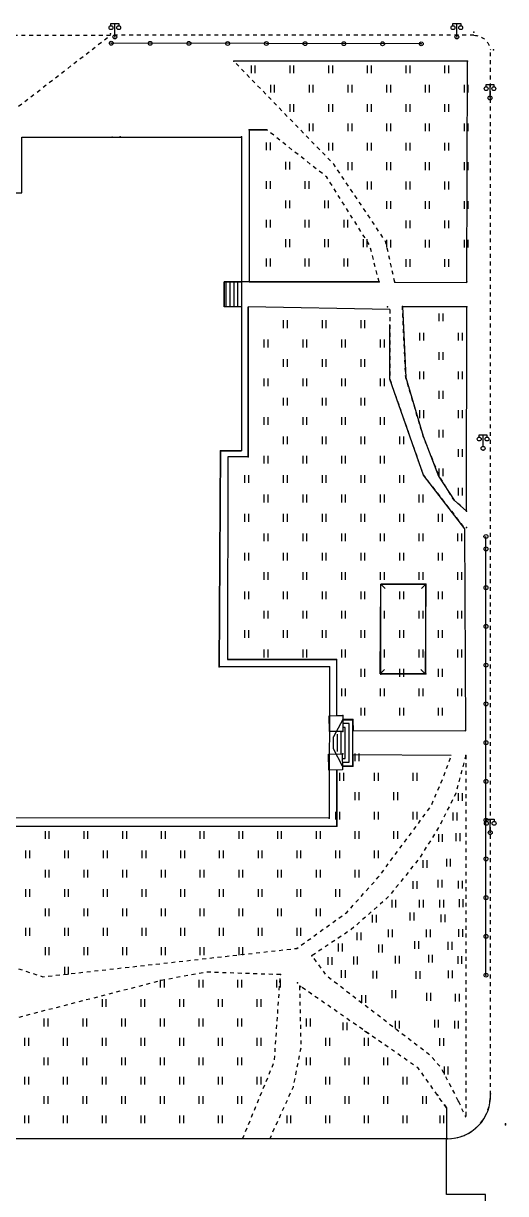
# Model space of a CAD drawing. Extents: x -992 to 2561, y -723 to 1492.
# Drawn here: x 2312.3 to 2374.5, y 817.7 to 968.7 of the extents above; entities that cross this region are included whole.
import ezdxf

# ---------------------------------------------------------------- set-up
doc = ezdxf.new("R2010")
doc.units = 0
doc.header["$LTSCALE"] = 0.5
doc.header["$PDSIZE"] = 0.2
doc.linetypes.add('X6', pattern=[2, 1, -1])
doc.layers.get('0').update_dxf_attribs({"linetype": 'CONTINUOUS'})
doc.layers.add('ASSIST', color=7, linetype='CONTINUOUS', plot=False)
for name, color, linetype in [('DLDW', 11, 'CONTINUOUS'), ('DLSS', 4, 'CONTINUOUS'), ('JMD', 6, 'CONTINUOUS'), ('ZBTZ', 3, 'CONTINUOUS'), ('ZDH', 1, 'CONTINUOUS')]:
    doc.layers.add(name, color=color, linetype=linetype)

# ---------------------------------------------------------------- blocks, each defined once
blk = doc.blocks.new('gc097')
for p, q in [((-1, 2.9), (-1, 3.5)), ((-1, 3.5), (1, 3.5)), ((0, 0.5), (0, 3.5)), ((1, 3.5), (1, 2.9))]:
    blk.add_line(p, q)
for centre in [(-1, 2.4), (0, 0), (1, 2.4)]:
    blk.add_circle(centre, 0.5)
blk = doc.blocks.new('gc170')
at = {"linetype": 'Continuous'}
blk.add_circle((0, 0), 0.5, dxfattribs=at)
blk = doc.blocks.new('gc121')
for p, q in [((-0.5, -1), (-0.5, 1)), ((0.5, -1), (0.5, 1))]:
    blk.add_line(p, q)

msp = doc.modelspace()

# ---------------------------------------------------------------- linework, layer by layer
at = {"linetype": 'Continuous'}
for p, q in [((2341.44, 954.97, 0.27), (2341.44, 935.34, 0.27)), ((2358.22, 935.34, 0.27), (2338.22, 935.34, 0.27)), ((2338.22, 935.34, 0.27), (2338.22, 932.14, 0.27)), ((2341.33, 912.75, 0.3), (2341.33, 932.14, 0.27)), ((2361.22, 932.16, 0.28), (2369.55, 932.12, 3)), ((2337.56, 885.68, 0.29), (2337.75, 913.54, 0.3)), ((2337.75, 913.54, 0.3), (2340.44, 913.54, 0.29)), ((2338.67, 912.75, 0.3), (2338.64, 886.63, 3.24)), ((2341.33, 912.75, 0.3), (2338.67, 912.75, 0.3)), ((2364.25, 896.34, 3.08), (2358.42, 896.32, 3.11)), ((2358.42, 884.72, 3.6), (2358.42, 896.32, 3.6)), ((2364.26, 884.77, 2.29), (2364.25, 896.34, 3.08)), ((2352.73, 886.63, 3.43), (2338.64, 886.63, 3.24)), ((2352.73, 886.63, 3.43), (2352.73, 879.38, 3.12)), ((2340.44, 885.66, 3.46), (2337.56, 885.68, 0.29)), ((2351.82, 885.66, 3.46), (2351.75, 866.13, 3.05)), ((2358.42, 884.72, 3.6), (2364.26, 884.77, 2.29)), ((2354.88, 878.48, 2.97), (2354.88, 878.48, 2.97)), ((2354.88, 878.48, 2.97), (2354.88, 878.48, 2.97)), ((2354.88, 878.48, 2.97), (2354.88, 878.48, 2.97)), ((2352.77, 865.11, 1.93), (2352.77, 872.35, 1.93)), ((2351.75, 866.13, 3.05), (2307.99, 866.16, 3.02)), ((2367.01, 824.77, 3.25), (2367.01, 824.77, 3.25))]:
    msp.add_line(p, q, dxfattribs=at)
at = {"linetype": 'Continuous', "flags": 128}
for points, elevation in [([(2341.44, 954.97), (2343.7, 954.97)], 0.27), ([(2351.82, 885.66), (2340.44, 885.66)], 3.46), ([(2367.07, 824.77), (2236.99, 824.77)], 3.15)]:
    msp.add_lwpolyline(points, dxfattribs=dict(at, elevation=elevation))
at = {"linetype": 'Continuous', "elevation": 3.15, "flags": 128}
msp.add_lwpolyline([(2367.01, 824.77, 0.430184), (2372.59, 830.54, -0.428994)], format="xyb", dxfattribs=at)
at = {"layer": 'ASSIST', "linetype": 'Continuous', "elevation": 3.12, "flags": 128}
for points in [[(2363.66, 966.06), (2323.64, 966.14)], [(2372.01, 845.88), (2372.01, 902.48)]]:
    msp.add_lwpolyline(points, dxfattribs=at)
at = {"layer": 'ASSIST', "color": 6, "linetype": 'Continuous', "elevation": 3.12, "flags": 128}
msp.add_lwpolyline([(2338.22, 935.34), (2340.44, 935.34), (2340.44, 932.14), (2338.22, 932.14)], close=True, dxfattribs=at)
at = {"layer": 'DLSS', "linetype": 'X6', "flags": 128}
for points, elevation in [([(2262.04, 967.16), (2323.52, 967.16)], 1.76), ([(2309.31, 956.17), (2323.52, 967.16)], 3.12), ([(2370.45, 967.16), (2323.52, 967.16)], 3.15), ([(2366.9, 824.77), (2367.67, 824.8), (2368.54, 824.97), (2369.19, 825.19), (2369.87, 825.53), (2370.52, 825.98), (2371.18, 826.6), (2371.83, 827.49), (2372.42, 828.91), (2372.59, 830.08), (2372.59, 830.54), (2372.59, 965.29)], 3.12), ([(2360.24, 935.31), (2359.06, 940.56), (2352.37, 950.52), (2339.47, 963.81)], 3), ([(2358.22, 935.34), (2357.01, 940.03), (2351.45, 948.87), (2343.7, 954.97), (2341.44, 954.97)], 0.27), ([(2359.59, 931.77), (2359.59, 922.77), (2363.93, 910.4), (2369.29, 903.49)], 0.27), ([(2369.5, 905.77), (2367.89, 907.16), (2365.97, 910.27), (2363.9, 915.45), (2361.65, 923.01), (2361.22, 932.16)], 0.28), ([(2295.38, 844.51), (2298.84, 843.97), (2302.23, 844.11), (2305.06, 844.87), (2308.09, 846.61), (2310.54, 847.08), (2314.81, 845.67), (2347.58, 849.33), (2354.05, 853.98), (2358.11, 858.5), (2364.89, 867.63), (2366.62, 871.68), (2367.53, 874.24)], 3.09), ([(2369.39, 874.23), (2368.11, 869.33), (2365.93, 864.99), (2363.39, 860.91), (2359.31, 855.88), (2354.62, 851.77), (2349.54, 848.38), (2351.34, 845.88), (2364.6, 835.72), (2366.12, 834.07), (2368.45, 829.59)], 3.06), ([(2369.39, 874.23), (2369.39, 827.57)], 3.06), ([(2340.6, 824.77), (2344.69, 834.72), (2345.47, 845.94), (2336.94, 846.23), (2336, 846.27), (2330.49, 845.27), (2305.84, 838.92), (2303.12, 839.31), (2295.24, 842.62)], 3.18), ([(2366.9, 828.77), (2363.27, 833.88), (2347.94, 844.52), (2348.11, 836.56), (2347.1, 831.43), (2344.09, 824.77)], 3.22), ([(2368.45, 829.59), (2369.39, 827.57)], 3.06)]:
    msp.add_lwpolyline(points, dxfattribs=dict(at, elevation=elevation))
at = {"layer": 'DLSS', "linetype": 'X6', "elevation": 3.15, "flags": 128}
msp.add_lwpolyline([(2370.45, 967.16, -0.375283), (2372.59, 965.29, 0.098091)], format="xyb", dxfattribs=at)
at = {"layer": 'JMD', "color": 6, "linetype": 'Continuous'}
for p, q in [((2338.22, 935.34, 3.12), (2340.44, 935.34, 3.12)), ((2338.44, 935.34, 3.12), (2338.44, 932.14, 3.12)), ((2338.94, 935.34, 3.12), (2338.94, 932.14, 3.12)), ((2339.44, 935.34, 3.12), (2339.44, 932.14, 3.12)), ((2339.94, 935.34, 3.12), (2339.94, 932.14, 3.12)), ((2340.44, 935.34, 3.12), (2340.44, 932.14, 3.12)), ((2340.44, 932.14, 3.12), (2338.22, 932.14, 3.12)), ((2353.53, 878.85, 3.12), (2352.33, 876.65, 3.12)), ((2353.49, 872.85, 3.12), (2352.33, 875.07, 3.12))]:
    msp.add_line(p, q, dxfattribs=at)
at = {"layer": 'JMD', "linetype": 'Continuous'}
for p, q in [((2358.42, 896.32, 3.12), (2358.98, 895.76, 3.12)), ((2364.25, 896.33, 3.12), (2363.68, 895.77, 3.12)), ((2358.34, 884.76, 3.12), (2358.91, 885.33, 3.12)), ((2364.18, 884.77, 3.12), (2363.61, 885.34, 3.12))]:
    msp.add_line(p, q, dxfattribs=at)
at = {"layer": 'JMD', "linetype": 'Continuous', "elevation": 3.12, "flags": 128}
for points in [[(2231.86, 866.45), (2231.86, 886.84), (2248.29, 886.84), (2248.29, 913.63), (2243.15, 913.63), (2243.46, 953.84), (2272.05, 953.92), (2272.05, 946.82), (2312.1, 946.82), (2312.1, 954), (2340.44, 954), (2340.44, 913.54), (2337.75, 913.55), (2337.56, 885.68)], [(2366.9, 824.77), (2215.77, 824.77), (2215.77, 768.38), (2220.61, 762.95), (2371.97, 762.95), (2371.97, 817.58), (2366.9, 817.58), (2366.9, 824.77)]]:
    msp.add_lwpolyline(points, dxfattribs=at)
for points in [[(2358.42, 896.32), (2364.25, 896.33), (2364.18, 884.77), (2358.34, 884.76)], [(2353.52, 879.39), (2353.55, 877.34), (2351.79, 877.31), (2351.75, 879.36)], [(2353.46, 874.42), (2353.5, 872.37), (2351.74, 872.34), (2351.7, 874.38)]]:
    msp.add_lwpolyline(points, close=True, dxfattribs=at)
at = {"layer": 'JMD', "color": 6, "linetype": 'Continuous', "elevation": 3.98, "flags": 128}
for points in [[(2353.49, 872.85), (2354.83, 872.86), (2354.83, 878.87), (2353.53, 878.85)], [(2353.49, 873.35), (2354.33, 873.35), (2354.33, 878.36), (2353.54, 878.35)], [(2353.49, 873.85), (2353.83, 873.85), (2353.83, 877.85), (2353.54, 877.85)], [(2352.33, 875.07), (2352.33, 876.65)], [(2352.83, 874.74), (2352.83, 876.97)], [(2353.33, 874.34), (2353.33, 877.36)]]:
    msp.add_lwpolyline(points, dxfattribs=at)
at = {"layer": 'ZBTZ', "linetype": 'Continuous', "flags": 128}
for points, elevation in [([(2360.24, 935.31), (2369.56, 935.28), (2369.64, 963.84), (2339.47, 963.81)], 3), ([(2343.7, 954.97), (2341.44, 954.97), (2341.44, 935.34), (2358.22, 935.34)], 0.27), ([(2359.59, 931.77), (2341.33, 932.14), (2341.33, 912.75), (2338.67, 912.75), (2338.64, 886.63), (2352.73, 886.62), (2352.73, 879.38), (2353.52, 879.39), (2353.52, 878.83), (2354.83, 878.83), (2354.88, 877.44), (2369.39, 877.39), (2369.3, 903.49), (2369.29, 903.49), (2363.93, 910.4), (2359.59, 922.77), (2359.59, 929.84)], 0.27), ([(2367.53, 874.24), (2354.84, 874.29), (2354.83, 872.86), (2353.49, 872.85), (2353.5, 872.37), (2352.77, 872.35), (2352.77, 865.04), (2306.79, 865.04), (2306.79, 873.82), (2295.38, 873.82), (2295.38, 844.51)], 3.98), ([(2347.94, 844.52), (2348.14, 844.38)], 3.22), ([(2349.34, 843.55), (2349.48, 843.45)], 3.22), ([(2356.34, 838.69), (2356.84, 838.34)], 3.22), ([(2365.7, 830.46), (2365.82, 830.29)], 3.22), ([(2366.28, 829.65), (2366.34, 829.56)], 3.22), ([(2366.64, 829.14), (2366.9, 828.77)], 3.22), ([(2366.9, 828.77), (2366.9, 824.77), (2344.09, 824.77)], 3.22)]:
    msp.add_lwpolyline(points, dxfattribs=dict(at, elevation=elevation))
for points, elevation in [([(2360.24, 935.31), (2360.24, 935.31)], 3), ([(2361.22, 932.16), (2361.65, 923.01), (2363.9, 915.45), (2365.9, 910.28), (2367.89, 907.16), (2369.5, 905.77), (2369.55, 932.12), (2361.22, 932.16)], 0.28), ([(2363.27, 833.88), (2363.27, 833.88)], 3.22)]:
    msp.add_lwpolyline(points, close=True, dxfattribs=dict(at, elevation=elevation))
at = {"layer": 'ZDH', "linetype": 'Continuous'}
for p in [(2323.52, 967.36, 0.06), (2323.52, 967.36, 0.06), (2324.1, 966.95, 0.16), (2324.1, 966.95, 0.16), (2368.25, 966.95, 0.32), (2368.25, 966.95, 0.32), (2370.45, 967.58, 0.22), (2370.45, 967.58, 0.22), (2323.64, 966.14, 0.06), (2323.64, 966.14, 0.06), (2363.66, 966.06, 0.18), (2363.66, 966.06, 0.18), (2372.99, 965.29, 0.22), (2372.99, 965.29, 0.22), (2339.47, 963.81, 0.25), (2339.47, 963.81, 0.25), (2369.64, 963.84, 0.35), (2369.64, 963.84, 0.35), (2372.53, 959.08, 0.27), (2372.53, 959.08, 0.27), (2341.44, 954.97, 0.27), (2341.44, 954.97, 0.27), (2343.7, 954.97, 0.27), (2343.7, 954.97, 0.27), (2323.76, 954, 0.3), (2323.76, 954, 0.3), (2324.77, 954.05, 0.29), (2324.77, 954.05, 0.29), (2340.44, 954.08, 0.33), (2340.44, 954.08, 0.33), (2358.22, 935.34, 0.27), (2358.22, 935.34, 0.27), (2360.24, 935.31, 0.27), (2360.24, 935.31, 0.27), (2369.55, 935.35, 0.22), (2369.55, 935.35, 0.22), (2359.3, 932.14, 0.27), (2359.3, 932.14, 0.27), (2361.22, 932.16, 0.28), (2361.22, 932.16, 0.28), (2369.56, 932.12, 0.23), (2369.56, 932.12, 0.23), (2337.75, 913.54, 0.3), (2341.33, 912.75, 0.3), (2341.33, 912.75, 0.3), (2371.64, 913.61, 3.13), (2369.5, 905.77, 0.25), (2369.5, 905.77, 0.25), (2369.5, 903.63, 0.26), (2369.5, 903.63, 0.26), (2371.72, 902.48, 2.9), (2364.25, 896.34, 3.08), (2352.73, 886.63, 3.43), (2337.56, 885.68, 0.29), (2351.82, 885.66, 3.46), (2358.42, 884.72, 3.6), (2364.26, 884.77, 2.29), (2353.52, 879.39, 3.43), (2354.83, 878.87, 3.53), (2354.83, 877.44, 3), (2369.36, 877.44, 3), (2353.55, 877.34, 2.29), (2351.78, 874.41, 3.22), (2353.51, 874.42, 2.29), (2354.83, 874.29, 1.82), (2354.83, 872.86, 1.28), (2369.39, 874.23, 3.06), (2351.75, 866.13, 3.05), (2352.77, 865.11, 1.93), (2372.56, 864.27, 3.17), (2347.58, 849.33, 3.1), (2349.54, 848.38, 3.18), (2345.47, 845.94, 3.23), (2372.01, 845.88, 3.05), (2347.69, 844.89, 3.22), (2368.45, 829.59, 3.32), (2372.59, 830.54, 3.15), (2366.9, 828.77, 3.33), (2374.53, 826.7, 3.12), (2374.53, 826.7, 3.12), (2374.53, 826.7, 3.12), (2374.53, 826.7, 3.12), (2374.54, 826.55, -1.08), (2367.01, 824.77, 3.25)]:
    msp.add_point(p, dxfattribs=at)

# ---------------------------------------------------------------- block references
at = {"layer": 'DLDW', "linetype": 'Continuous', "xscale": 0.5, "yscale": 0.5}
for p in [(2324.1, 966.95, 0.16), (2368.25, 966.95, 0.32), (2372.53, 959.08, 0.27), (2371.64, 913.86, 3.13), (2372.56, 864.27, 3.17)]:
    msp.add_blockref('gc097', p, dxfattribs=at)
at = {"layer": 'ZBTZ', "linetype": 'Continuous'}
for p, xscale, yscale, rotation in [((2323.64, 966.14, 3.12), 0.500000000000292, 0.500000000000292, 179.8969192485602), ((2328.66, 966.13, 3.12), 0.500000000000292, 0.500000000000292, 179.8969192485602), ((2333.66, 966.12, 3.12), 0.500000000000292, 0.500000000000292, 179.8969192485602), ((2338.66, 966.11, 3.12), 0.500000000000292, 0.500000000000292, 179.8969192485602), ((2343.66, 966.1, 3.12), 0.500000000000292, 0.500000000000292, 179.8969192485602), ((2348.66, 966.09, 3.12), 0.500000000000292, 0.500000000000292, 179.8969192485602), ((2353.66, 966.08, 3.12), 0.500000000000292, 0.500000000000292, 179.8969192485602), ((2358.66, 966.07, 3.12), 0.500000000000292, 0.500000000000292, 179.8969192485602), ((2363.66, 966.06, 3.12), 0.500000000000292, 0.500000000000292, 179.8969192485602), ((2372.01, 902.48, 3.12), 0.5, 0.5, 90), ((2372.01, 900.88, 3.12), 0.5, 0.5, 90), ((2372.01, 895.88, 3.12), 0.5, 0.5, 90), ((2372.01, 890.88, 3.12), 0.5, 0.5, 90), ((2372.01, 885.88, 3.12), 0.5, 0.5, 90), ((2372.01, 880.88, 3.12), 0.5, 0.5, 90), ((2372.01, 875.88, 3.12), 0.5, 0.5, 90), ((2372.01, 870.88, 3.12), 0.5, 0.5, 90), ((2372.01, 865.88, 3.12), 0.5, 0.5, 90), ((2372.01, 860.88, 3.12), 0.5, 0.5, 90), ((2372.01, 855.88, 3.12), 0.5, 0.5, 90), ((2372.01, 850.88, 3.12), 0.5, 0.5, 90), ((2372.01, 845.88, 3.12), 0.5, 0.5, 90)]:
    msp.add_blockref('gc170', p, dxfattribs=dict(at, xscale=xscale, yscale=yscale, rotation=rotation))
at = {"layer": 'ZBTZ', "linetype": 'Continuous', "xscale": 0.5, "yscale": 0.5}
for p in [(2341.97, 962.78, 3.12), (2346.97, 962.78, 3.12), (2351.97, 962.78, 3.12), (2356.97, 962.78, 3.12), (2361.97, 962.78, 3.12), (2366.97, 962.78, 3.12), (2344.47, 960.28, 3.12), (2349.47, 960.28, 3.12), (2354.47, 960.28, 3.12), (2359.47, 960.28, 3.12), (2364.47, 960.28, 3.12), (2369.47, 960.28, 3.12), (2346.97, 957.78, 3.12), (2351.97, 957.78, 3.12), (2356.97, 957.78, 3.12), (2361.97, 957.78, 3.12), (2366.97, 957.78, 3.12), (2349.47, 955.28, 3.12), (2354.47, 955.28, 3.12), (2359.47, 955.28, 3.12), (2364.47, 955.28, 3.12), (2369.47, 955.28, 3.12), (2343.94, 952.84, 3.12), (2351.97, 952.78, 3.12), (2356.97, 952.78, 3.12), (2361.97, 952.78, 3.12), (2366.97, 952.78, 3.12), (2346.44, 950.34, 3.12), (2354.47, 950.28, 3.12), (2359.47, 950.28, 3.12), (2364.47, 950.28, 3.12), (2369.47, 950.28, 3.12), (2343.94, 947.84, 3.12), (2348.94, 947.84, 3.12), (2356.97, 947.78, 3.12), (2361.97, 947.78, 3.12), (2366.97, 947.78, 3.12), (2346.44, 945.34, 3.12), (2351.44, 945.34, 3.12), (2359.47, 945.28, 3.12), (2364.47, 945.28, 3.12), (2369.47, 945.28, 3.12), (2343.94, 942.84, 3.12), (2348.94, 942.84, 3.12), (2353.94, 942.84, 3.12), (2361.97, 942.78, 3.12), (2366.97, 942.78, 3.12), (2346.44, 940.34, 3.12), (2351.44, 940.34, 3.12), (2356.44, 940.34, 3.12), (2359.47, 940.28, 3.12), (2364.47, 940.28, 3.12), (2369.47, 940.28, 3.12), (2343.94, 937.84, 3.12), (2348.94, 937.84, 3.12), (2353.94, 937.84, 3.12), (2361.97, 937.78, 3.12), (2366.97, 937.78, 3.12), (2346.14, 929.89, 3.12), (2351.14, 929.89, 3.12), (2356.14, 929.89, 3.12), (2366.22, 930.77, 3.12), (2363.72, 928.27, 3.12), (2368.72, 928.27, 3.12), (2343.64, 927.39, 3.12), (2348.64, 927.39, 3.12), (2353.64, 927.39, 3.12), (2358.64, 927.39, 3.12), (2366.22, 925.77, 3.12), (2346.14, 924.89, 3.12), (2351.14, 924.89, 3.12), (2356.14, 924.89, 3.12), (2343.64, 922.39, 3.12), (2348.64, 922.39, 3.12), (2353.64, 922.39, 3.12), (2358.64, 922.39, 3.12), (2363.72, 923.27, 3.12), (2368.72, 923.27, 3.12), (2366.22, 920.77, 3.12), (2346.14, 919.89, 3.12), (2351.14, 919.89, 3.12), (2356.14, 919.89, 3.12), (2363.72, 918.27, 3.12), (2368.72, 918.27, 3.12), (2343.64, 917.39, 3.12), (2348.64, 917.39, 3.12), (2353.64, 917.39, 3.12), (2358.64, 917.39, 3.12), (2346.14, 914.89, 3.12), (2351.14, 914.89, 3.12), (2356.14, 914.89, 3.12), (2361.14, 914.89, 3.12), (2366.22, 915.77, 3.12), (2368.72, 913.27, 3.12), (2343.64, 912.39, 3.12), (2348.64, 912.39, 3.12), (2353.64, 912.39, 3.12), (2358.64, 912.39, 3.12), (2366.22, 910.77, 3.12), (2341.14, 909.89, 3.12), (2346.14, 909.89, 3.12), (2351.14, 909.89, 3.12), (2356.14, 909.89, 3.12), (2361.14, 909.89, 3.12), (2343.64, 907.39, 3.12), (2348.64, 907.39, 3.12), (2353.64, 907.39, 3.12), (2358.64, 907.39, 3.12), (2363.64, 907.39, 3.12), (2368.72, 908.27, 3.12), (2341.14, 904.89, 3.12), (2346.14, 904.89, 3.12), (2351.14, 904.89, 3.12), (2356.14, 904.89, 3.12), (2361.14, 904.89, 3.12), (2366.14, 904.89, 3.12), (2343.64, 902.39, 3.12), (2348.64, 902.39, 3.12), (2353.64, 902.39, 3.12), (2358.64, 902.39, 3.12), (2363.64, 902.39, 3.12), (2368.64, 902.39, 3.12), (2341.14, 899.89, 3.12), (2346.14, 899.89, 3.12), (2351.14, 899.89, 3.12), (2356.14, 899.89, 3.12), (2361.14, 899.89, 3.12), (2366.14, 899.89, 3.12), (2343.64, 897.39, 3.12), (2348.64, 897.39, 3.12), (2353.64, 897.39, 3.12), (2358.64, 897.39, 3.12), (2363.64, 897.39, 3.12), (2368.64, 897.39, 3.12), (2341.14, 894.89, 3.12), (2346.14, 894.89, 3.12), (2351.14, 894.89, 3.12), (2356.14, 894.89, 3.12), (2361.14, 894.89, 3.12), (2366.14, 894.89, 3.12), (2343.64, 892.39, 3.12), (2348.64, 892.39, 3.12), (2353.64, 892.39, 3.12), (2358.64, 892.39, 3.12), (2363.64, 892.39, 3.12), (2368.64, 892.39, 3.12), (2341.14, 889.89, 3.12), (2346.14, 889.89, 3.12), (2351.14, 889.89, 3.12), (2356.14, 889.89, 3.12), (2361.14, 889.89, 3.12), (2366.14, 889.89, 3.12), (2343.64, 887.39, 3.12), (2348.64, 887.39, 3.12), (2353.64, 887.39, 3.12), (2358.64, 887.39, 3.12), (2363.64, 887.39, 3.12), (2368.64, 887.39, 3.12), (2356.14, 884.89, 3.12), (2361.14, 884.89, 3.12), (2366.14, 884.89, 3.12), (2353.64, 882.39, 3.12), (2358.64, 882.39, 3.12), (2363.64, 882.39, 3.12), (2368.64, 882.39, 3.12), (2356.14, 879.89, 3.12), (2361.14, 879.89, 3.12), (2366.14, 879.89, 3.12), (2355.38, 873.97, 3.12), (2353.4, 871.47, 3.12), (2357.88, 871.47, 3.12), (2362.88, 871.47, 3.12), (2355.38, 868.97, 3.12), (2360.38, 868.97, 3.12), (2368.71, 868.86, 3.12), (2352.88, 866.47, 3.12), (2357.88, 866.47, 3.12), (2362.88, 866.47, 3.12), (2368.03, 866.35, 3.12), (2315.38, 863.97, 3.12), (2320.38, 863.97, 3.12), (2325.38, 863.97, 3.12), (2330.38, 863.97, 3.12), (2335.38, 863.97, 3.12), (2340.38, 863.97, 3.12), (2345.38, 863.97, 3.12), (2350.38, 863.97, 3.12), (2355.38, 863.97, 3.12), (2360.38, 863.97, 3.12), (2366.16, 863.57, 3.12), (2368.42, 863.68, 3.12), (2312.88, 861.47, 3.12), (2317.88, 861.47, 3.12), (2322.88, 861.47, 3.12), (2327.88, 861.47, 3.12), (2332.88, 861.47, 3.12), (2337.88, 861.47, 3.12), (2342.88, 861.47, 3.12), (2347.88, 861.47, 3.12), (2352.88, 861.47, 3.12), (2357.88, 861.47, 3.12), (2367.19, 860.38, 3.12), (2315.38, 858.97, 3.12), (2320.38, 858.97, 3.12), (2325.38, 858.97, 3.12), (2330.38, 858.97, 3.12), (2335.38, 858.97, 3.12), (2340.38, 858.97, 3.12), (2345.38, 858.97, 3.12), (2350.38, 858.97, 3.12), (2355.38, 858.97, 3.12), (2364.17, 860.21, 3.12), (2362.87, 857.5, 3.12), (2366.1, 857.67, 3.12), (2368.72, 857.56, 3.12), (2312.88, 856.47, 3.12), (2317.88, 856.47, 3.12), (2322.88, 856.47, 3.12), (2327.88, 856.47, 3.12), (2332.88, 856.47, 3.12), (2337.88, 856.47, 3.12), (2342.88, 856.47, 3.12), (2347.88, 856.47, 3.12), (2352.88, 856.47, 3.12), (2360.14, 855.11, 3.12), (2363.7, 855.11, 3.12), (2366.32, 855.11, 3.12), (2368.83, 855.17, 3.12), (2315.38, 853.97, 3.12), (2320.38, 853.97, 3.12), (2325.38, 853.97, 3.12), (2330.38, 853.97, 3.12), (2335.38, 853.97, 3.12), (2340.38, 853.97, 3.12), (2345.38, 853.97, 3.12), (2350.38, 853.97, 3.12), (2357.63, 853.16, 3.12), (2362.48, 853.44, 3.12), (2366.49, 853.22, 3.12), (2312.88, 851.47, 3.12), (2317.88, 851.47, 3.12), (2322.88, 851.47, 3.12), (2327.88, 851.47, 3.12), (2332.88, 851.47, 3.12), (2337.88, 851.47, 3.12), (2342.88, 851.47, 3.12), (2347.88, 851.47, 3.12), (2359.69, 851.27, 3.12), (2364.59, 851.27, 3.12), (2368.77, 851.33, 3.12), (2355.63, 850.88, 3.12), (2363.09, 849.77, 3.12), (2315.38, 848.97, 3.12), (2320.38, 848.97, 3.12), (2325.38, 848.97, 3.12), (2330.38, 848.97, 3.12), (2335.38, 848.97, 3.12), (2340.38, 848.97, 3.12), (2353.23, 849.44, 3.12), (2358.41, 849.32, 3.12), (2367.38, 849.66, 3.12), (2351.9, 847.71, 3.12), (2355.18, 847.77, 3.12), (2360.59, 847.88, 3.12), (2364.87, 847.99, 3.12), (2368.66, 847.82, 3.12), (2317.88, 846.47, 3.12), (2353.62, 846.04, 3.12), (2357.69, 845.93, 3.12), (2363.26, 845.88, 3.12), (2367.43, 845.99, 3.12), (2330.24, 844.77, 3.12), (2335.24, 844.77, 3.12), (2340.24, 844.77, 3.12), (2345.24, 844.77, 3.12), (2322.74, 842.27, 3.12), (2327.74, 842.27, 3.12), (2332.74, 842.27, 3.12), (2337.74, 842.27, 3.12), (2342.74, 842.27, 3.12), (2356.25, 842.81, 3.12), (2360.14, 843.42, 3.12), (2364.64, 843.08, 3.12), (2368.34, 842.97, 3.12), (2315.24, 839.77, 3.12), (2320.24, 839.77, 3.12), (2325.24, 839.77, 3.12), (2330.24, 839.77, 3.12), (2335.24, 839.77, 3.12), (2340.24, 839.77, 3.12), (2349.09, 839.77, 3.12), (2353.84, 839.27, 3.12), (2360.6, 839.48, 3.12), (2365.65, 839.6, 3.12), (2368.23, 839.49, 3.12), (2312.74, 837.27, 3.12), (2317.74, 837.27, 3.12), (2322.74, 837.27, 3.12), (2327.74, 837.27, 3.12), (2332.74, 837.27, 3.12), (2337.74, 837.27, 3.12), (2342.74, 837.27, 3.12), (2351.59, 837.27, 3.12), (2356.59, 837.27, 3.12), (2366.32, 837.25, 3.12), (2315.24, 834.77, 3.12), (2320.24, 834.77, 3.12), (2325.24, 834.77, 3.12), (2330.24, 834.77, 3.12), (2335.24, 834.77, 3.12), (2340.24, 834.77, 3.12), (2349.09, 834.77, 3.12), (2354.09, 834.77, 3.12), (2359.09, 834.77, 3.12), (2366.89, 833.57, 3.12), (2312.74, 832.27, 3.12), (2317.74, 832.27, 3.12), (2322.74, 832.27, 3.12), (2327.74, 832.27, 3.12), (2332.74, 832.27, 3.12), (2337.74, 832.27, 3.12), (2342.74, 832.27, 3.12), (2351.59, 832.27, 3.12), (2356.59, 832.27, 3.12), (2361.59, 832.27, 3.12), (2315.24, 829.77, 3.12), (2320.24, 829.77, 3.12), (2325.24, 829.77, 3.12), (2330.24, 829.77, 3.12), (2335.24, 829.77, 3.12), (2340.24, 829.77, 3.12), (2349.09, 829.77, 3.12), (2354.09, 829.77, 3.12), (2359.09, 829.77, 3.12), (2364.09, 829.77, 3.12), (2312.74, 827.27, 3.12), (2317.74, 827.27, 3.12), (2322.74, 827.27, 3.12), (2327.74, 827.27, 3.12), (2332.74, 827.27, 3.12), (2337.74, 827.27, 3.12), (2346.59, 827.27, 3.12), (2351.59, 827.27, 3.12), (2356.59, 827.27, 3.12), (2361.59, 827.27, 3.12), (2366.34, 827.27, 3.12)]:
    msp.add_blockref('gc121', p, dxfattribs=at)

doc.saveas('drawing.dxf')
